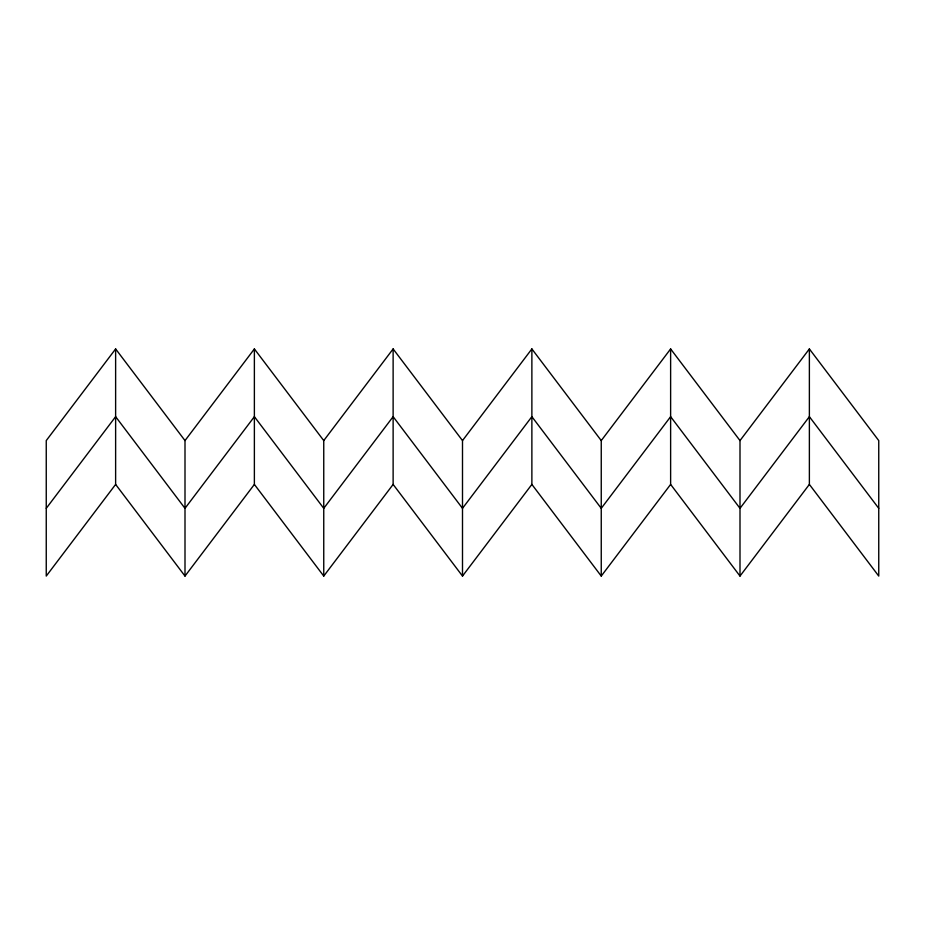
<?xml version="1.0" encoding="UTF-8"?>
<svg xmlns="http://www.w3.org/2000/svg" width="925" height="925" viewBox="0 0 925 925"><rect width="100%" height="100%" fill="white"/><g stroke="black" fill="none" stroke-linecap="round" stroke-linejoin="round"><path stroke-width="1.39" d="M115.625 348.933L46.25 440.589L46.25 576.067L115.625 484.411L115.625 348.933L185 440.589L185 576.067L254.375 484.411L254.375 348.933L185 440.589M46.25 508.334L115.625 416.666L185 508.334L254.375 416.666L323.75 508.334L393.125 416.666L462.5 508.334L531.875 416.666L601.25 508.334L670.625 416.666L740 508.334L809.375 416.666L878.75 508.334M393.125 484.411L323.75 576.067L323.75 440.589L393.125 348.933L462.5 440.589L462.5 576.067L393.125 484.411L393.125 348.933M462.5 440.589L531.875 348.933L601.25 440.589L601.25 576.067L531.875 484.411L531.875 348.933M462.5 576.067L531.875 484.411M601.25 440.589L670.625 348.933L740 440.589L740 576.067L670.625 484.411L670.625 348.933M601.25 576.067L670.625 484.411M740 440.589L809.375 348.933L878.75 440.589L878.75 576.067L809.375 484.411L809.375 348.933M740 576.067L809.375 484.411M254.375 348.933L323.75 440.589M254.375 484.411L323.75 576.067M115.625 484.411L185 576.067"/></g></svg>
